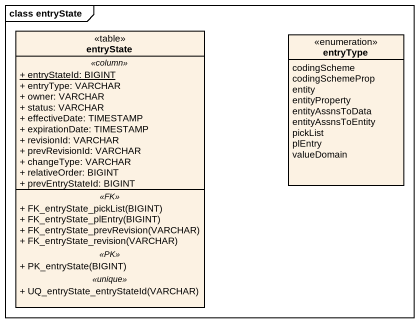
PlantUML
@startuml
mainframe class entryState
hide circle
hide empty members
skinparam classAttributeIconSize 0
class entryState <<table>> {
  .. <<column>> ..
  {static} + entryStateId: BIGINT
  + entryType: VARCHAR
  + owner: VARCHAR
  + status: VARCHAR
  + effectiveDate: TIMESTAMP
  + expirationDate: TIMESTAMP
  + revisionId: VARCHAR
  + prevRevisionId: VARCHAR
  + changeType: VARCHAR
  + relativeOrder: BIGINT
  + prevEntryStateId: BIGINT
  .. <<FK>> ..
  + FK_entryState_pickList(BIGINT)
  + FK_entryState_plEntry(BIGINT)
  + FK_entryState_prevRevision(VARCHAR)
  + FK_entryState_revision(VARCHAR)
  .. <<PK>> ..
  + PK_entryState(BIGINT)
  .. <<unique>> ..
  + UQ_entryState_entryStateId(VARCHAR)
}
enum entryType {
  codingScheme
  codingSchemeProp
  entity
  entityProperty
  entityAssnsToData
  entityAssnsToEntity
  pickList
  plEntry
  valueDomain
}
@enduml
